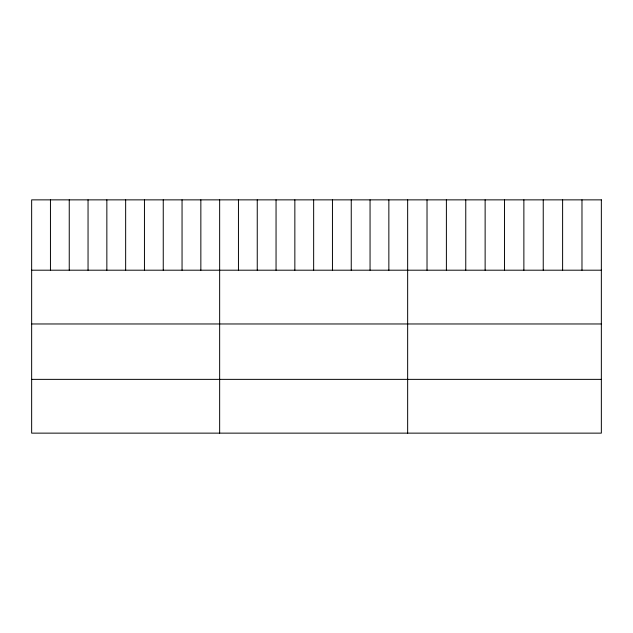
<?xml version="1.0" encoding="UTF-8"?>
<svg xmlns="http://www.w3.org/2000/svg" width="633" height="633" viewBox="0 0 633 633"><rect width="100%" height="100%" fill="white"/><g stroke="black" fill="none" stroke-linecap="round" stroke-linejoin="round"><path stroke-width="0.95" d="M31.65 270.196L601.35 270.196M31.65 323.969L601.35 323.969M31.65 379.365L601.35 379.365M581.98 199.862L581.98 270.196M562.61 199.862L562.61 270.196M543.241 199.862L543.241 270.196M523.871 199.862L523.871 270.196M504.501 199.862L504.501 270.196M485.131 199.862L485.131 270.196M465.761 199.862L465.761 270.196M446.392 199.862L446.392 270.196M427.022 199.862L427.022 270.196M407.652 199.862L407.652 433.138M388.852 199.862L388.852 270.196M370.052 199.862L370.052 270.196M351.252 199.862L351.252 270.196M332.452 199.862L332.452 270.196M313.651 199.862L313.651 270.196M294.851 199.862L294.851 270.196M276.051 199.862L276.051 270.196M257.251 199.862L257.251 270.196M238.451 199.862L238.451 270.196M219.651 199.862L219.651 433.138M200.851 199.862L200.851 270.196M182.051 199.862L182.051 270.196M163.251 199.862L163.251 270.196M144.451 199.862L144.451 270.196M125.651 199.862L125.651 270.196M106.85 199.862L106.85 270.196M88.05 199.862L88.05 270.196M69.25 199.862L69.25 270.196M50.45 199.862L50.45 270.196M601.35 199.862L31.65 199.862L31.65 433.138L601.35 433.138L601.35 199.862"/></g></svg>
